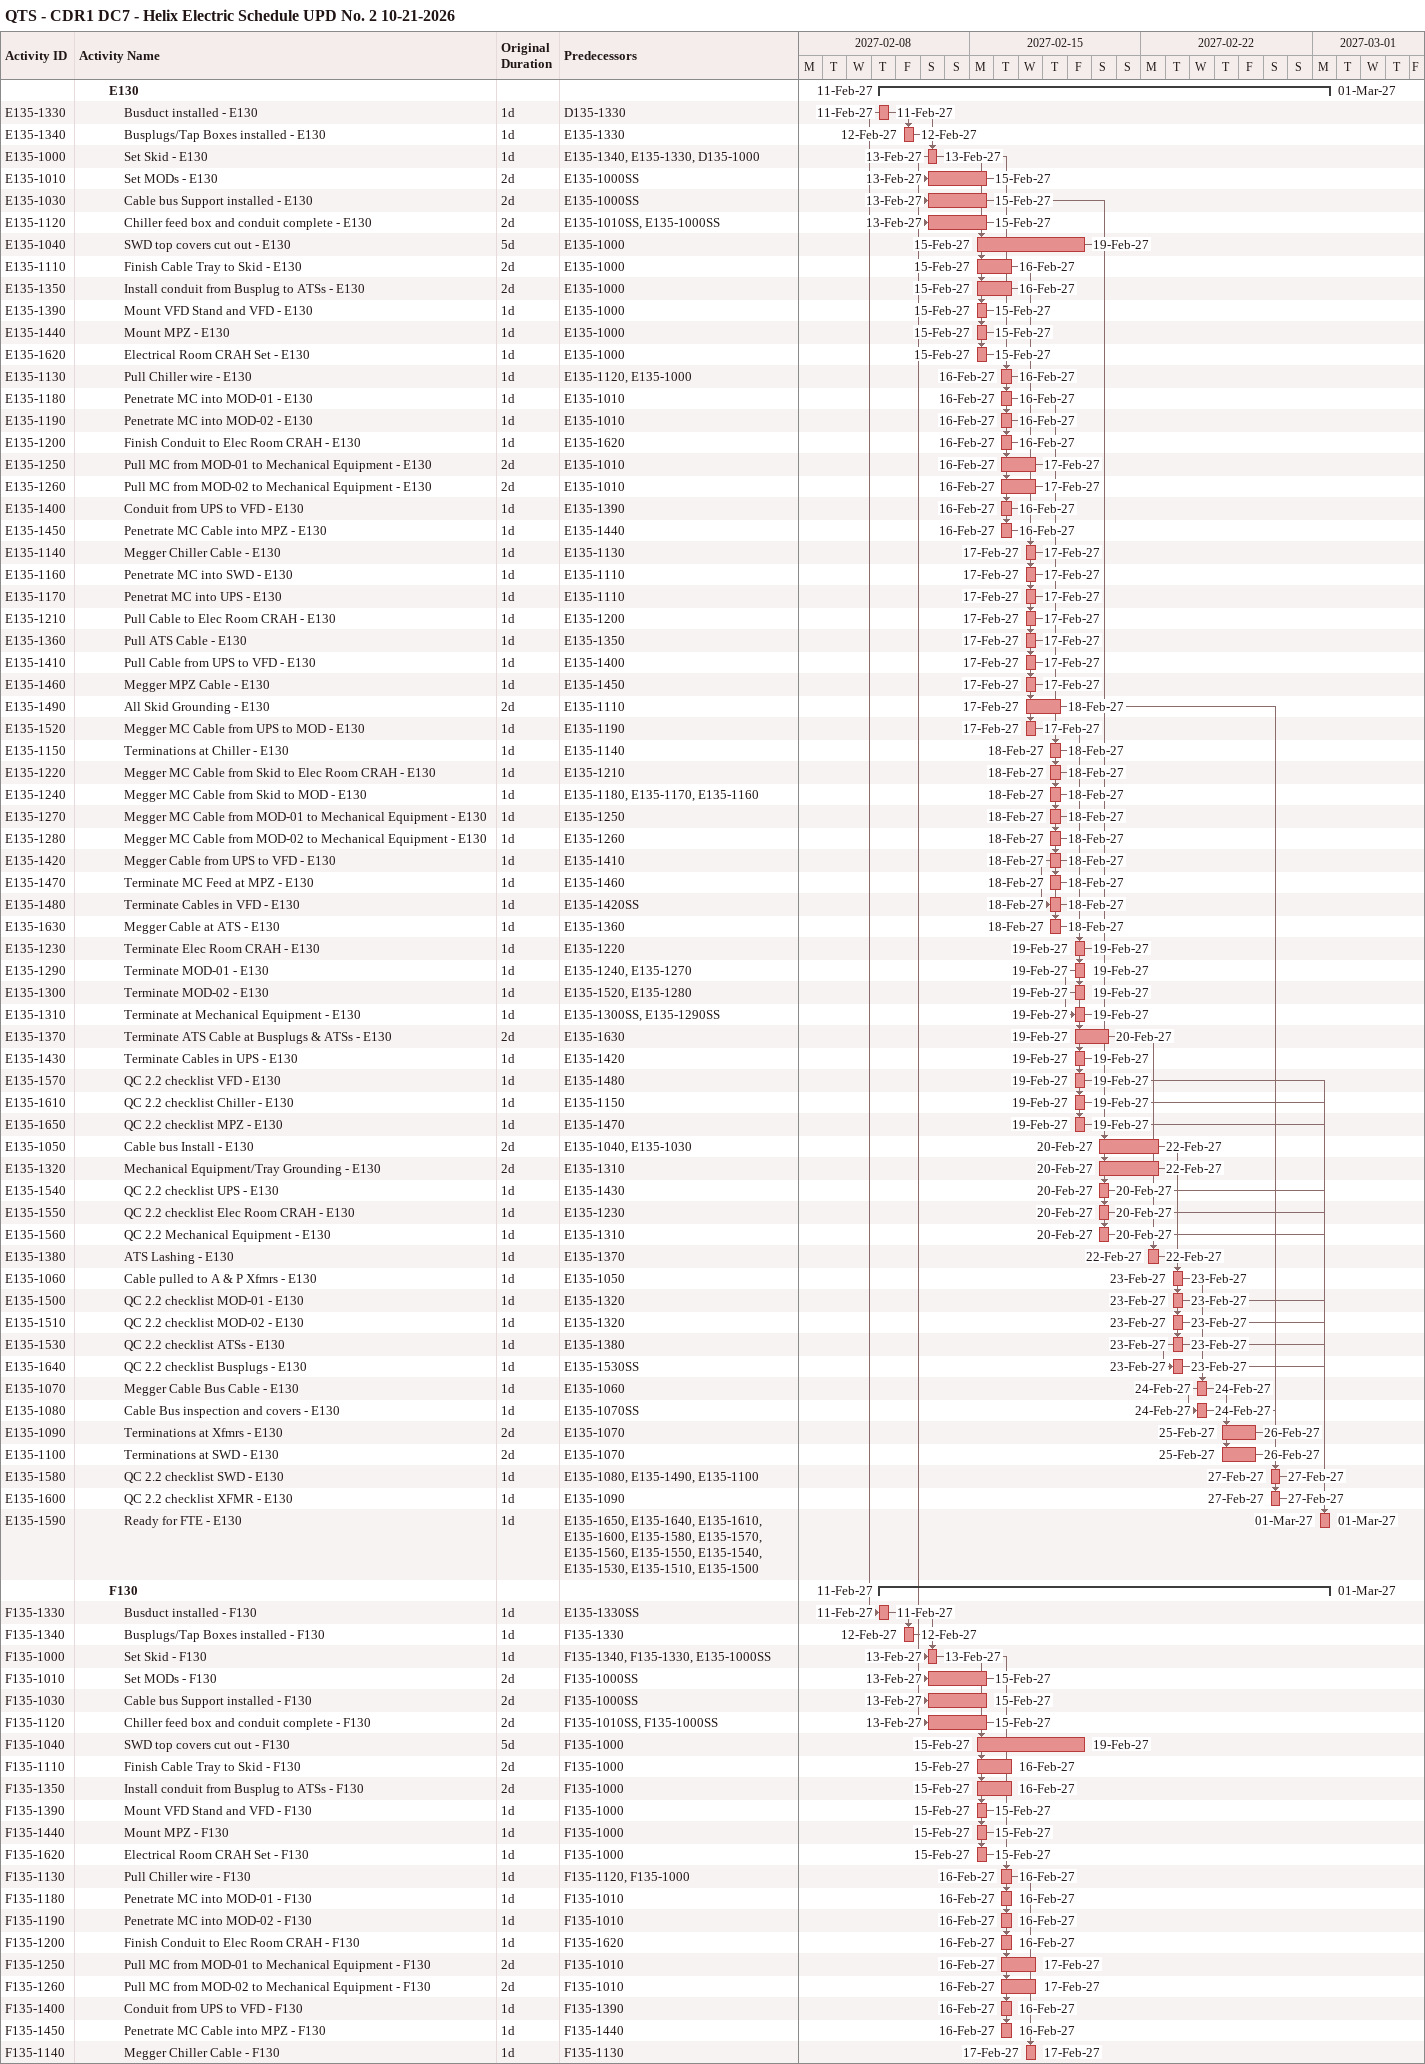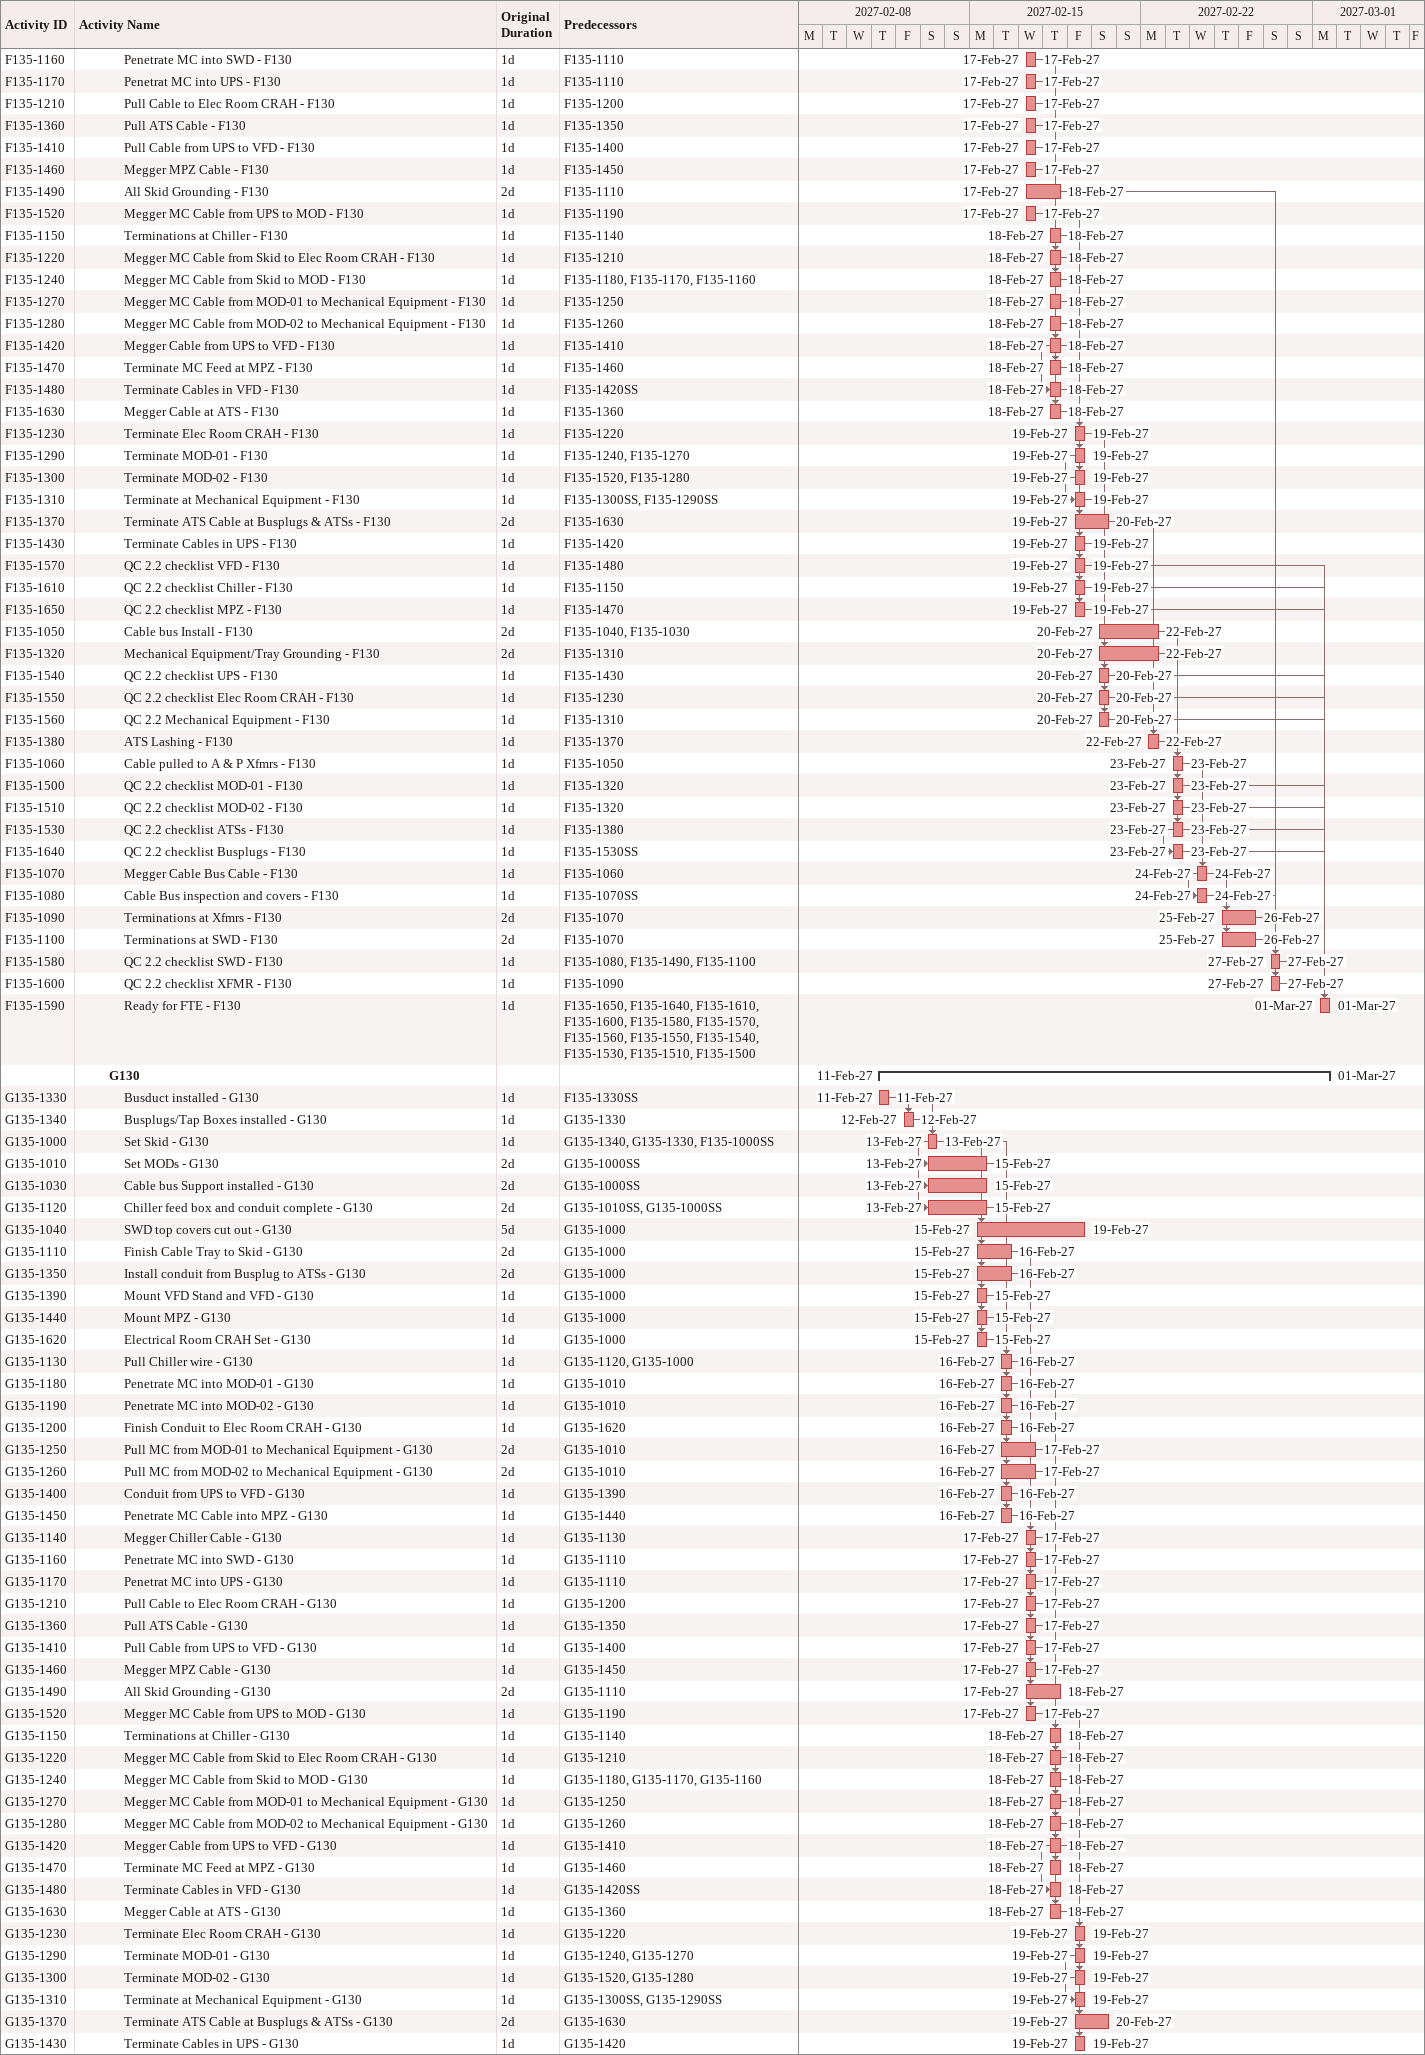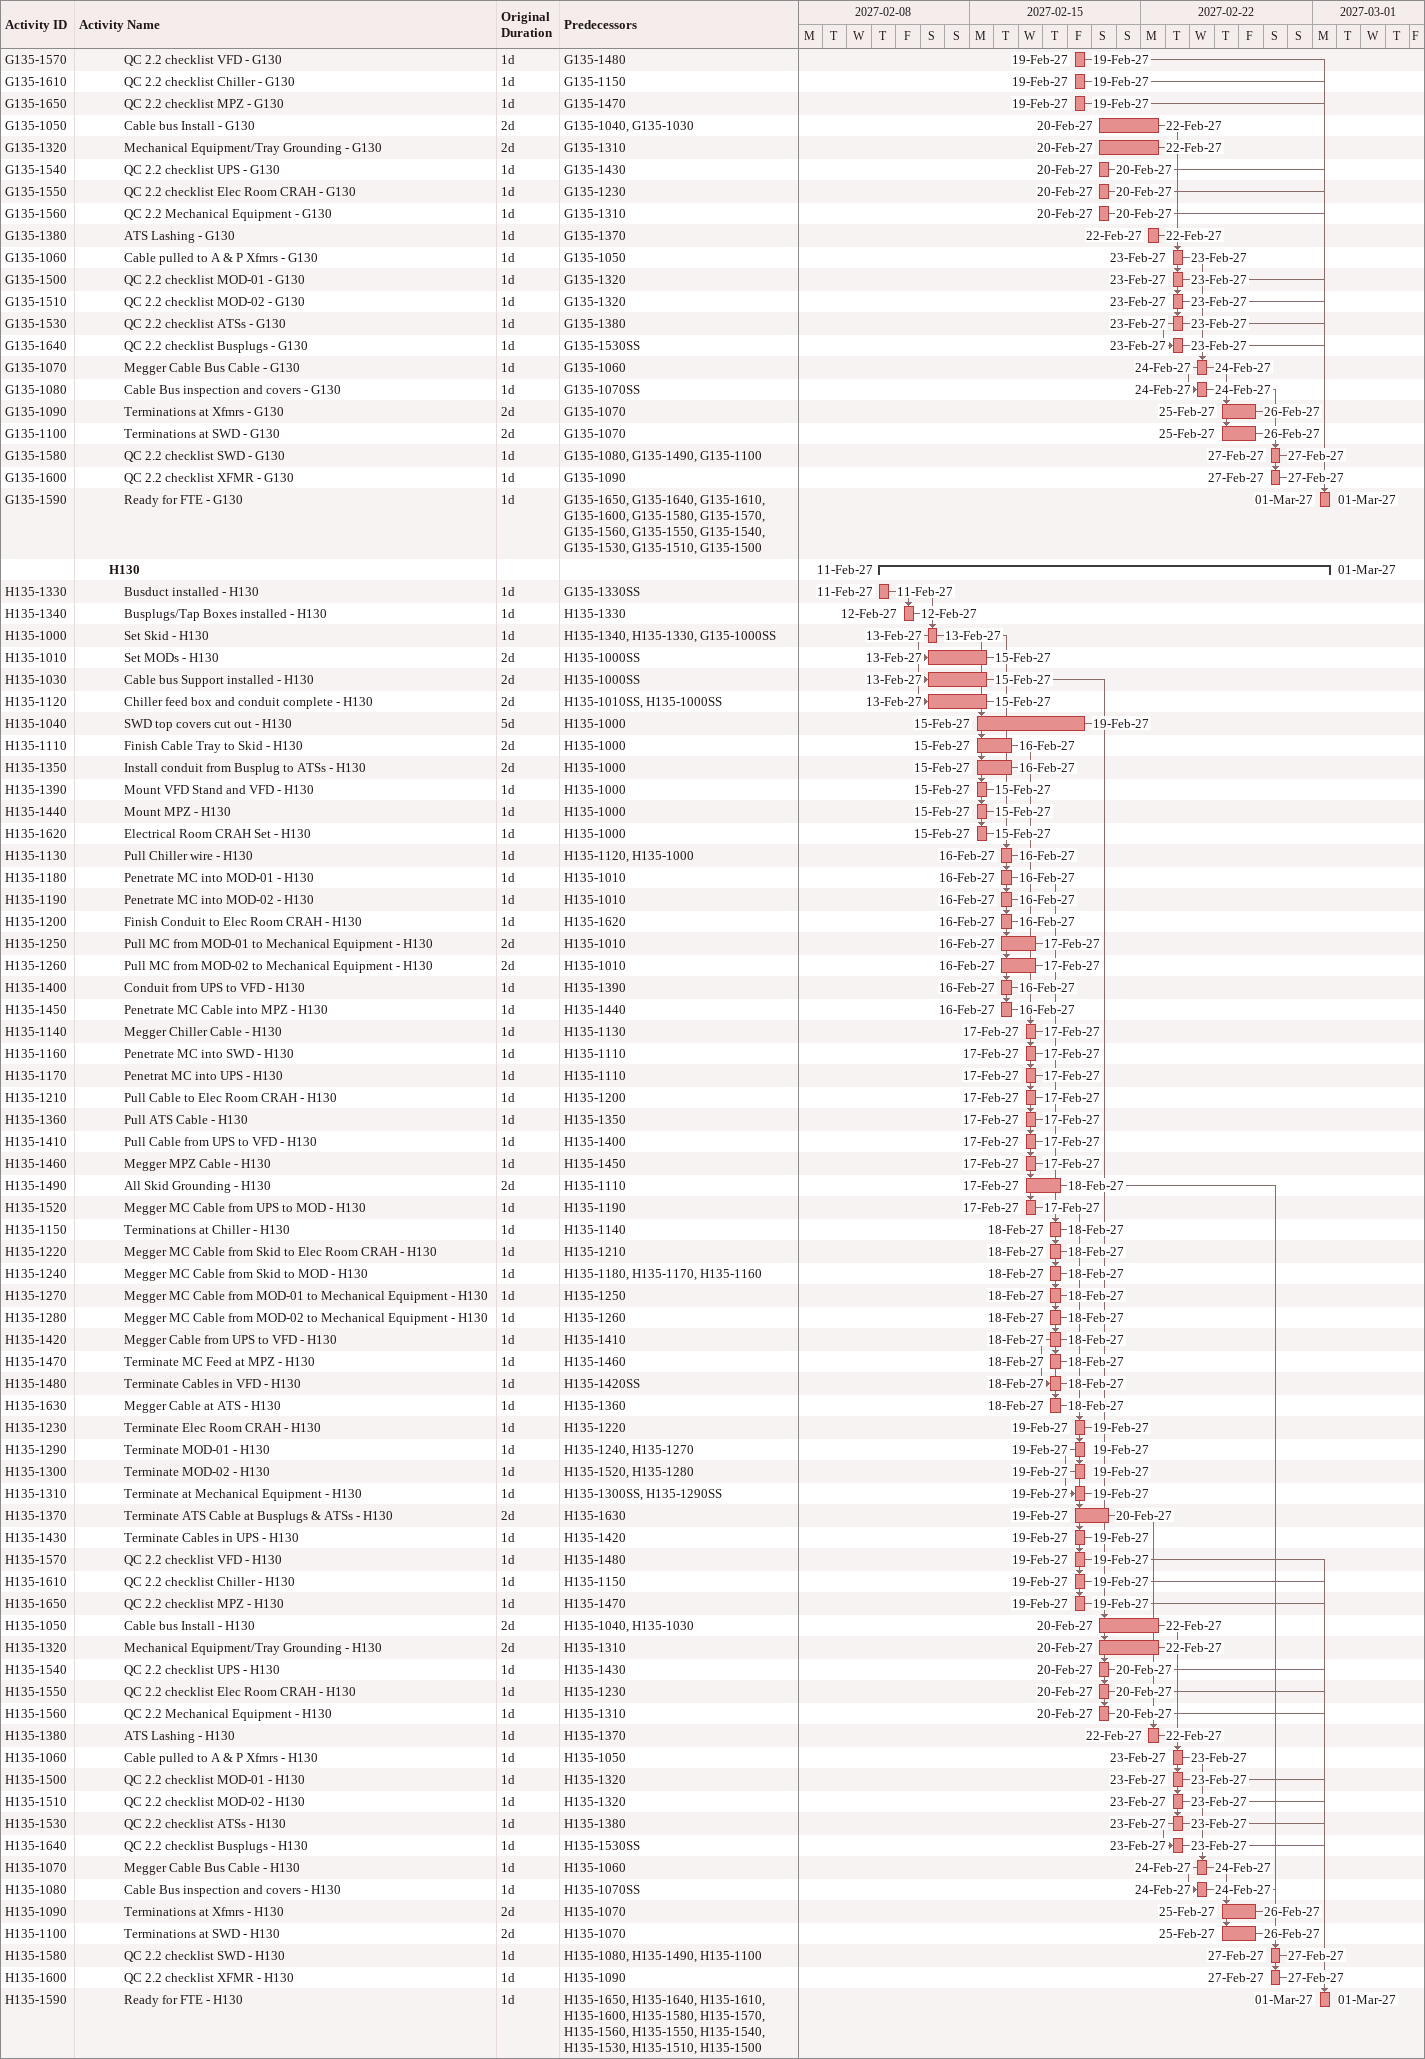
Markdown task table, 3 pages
QTS - CDR1 DC7 - Helix Electric Schedule UPD No. 2 10-21-2026

| ID | Level | Task | Original duration | Start | Finish | Predecessors |
|---|---|---|---|---|---|---|
|  | 3 | **E130** |  | 2027-02-11 | 2027-03-01 |  |
| E135-1330 | 4 | Busduct installed - E130 | 1d | 2027-02-11 | 2027-02-11 | D135-1330 |
| E135-1340 | 4 | Busplugs/Tap Boxes installed - E130 | 1d | 2027-02-12 | 2027-02-12 | E135-1330 |
| E135-1000 | 4 | Set Skid - E130 | 1d | 2027-02-13 | 2027-02-13 | E135-1340, E135-1330, D135-1000 |
| E135-1010 | 4 | Set MODs - E130 | 2d | 2027-02-13 | 2027-02-15 | E135-1000SS |
| E135-1030 | 4 | Cable bus Support installed - E130 | 2d | 2027-02-13 | 2027-02-15 | E135-1000SS |
| E135-1120 | 4 | Chiller feed box and conduit complete - E130 | 2d | 2027-02-13 | 2027-02-15 | E135-1010SS, E135-1000SS |
| E135-1040 | 4 | SWD top covers cut out - E130 | 5d | 2027-02-15 | 2027-02-19 | E135-1000 |
| E135-1110 | 4 | Finish Cable Tray to Skid - E130 | 2d | 2027-02-15 | 2027-02-16 | E135-1000 |
| E135-1350 | 4 | Install conduit from Busplug to ATSs - E130 | 2d | 2027-02-15 | 2027-02-16 | E135-1000 |
| E135-1390 | 4 | Mount VFD Stand and VFD - E130 | 1d | 2027-02-15 | 2027-02-15 | E135-1000 |
| E135-1440 | 4 | Mount MPZ - E130 | 1d | 2027-02-15 | 2027-02-15 | E135-1000 |
| E135-1620 | 4 | Electrical Room CRAH Set - E130 | 1d | 2027-02-15 | 2027-02-15 | E135-1000 |
| E135-1130 | 4 | Pull Chiller wire - E130 | 1d | 2027-02-16 | 2027-02-16 | E135-1120, E135-1000 |
| E135-1180 | 4 | Penetrate MC into MOD-01 - E130 | 1d | 2027-02-16 | 2027-02-16 | E135-1010 |
| E135-1190 | 4 | Penetrate MC into MOD-02 - E130 | 1d | 2027-02-16 | 2027-02-16 | E135-1010 |
| E135-1200 | 4 | Finish Conduit to Elec Room CRAH - E130 | 1d | 2027-02-16 | 2027-02-16 | E135-1620 |
| E135-1250 | 4 | Pull MC from MOD-01 to Mechanical Equipment - E130 | 2d | 2027-02-16 | 2027-02-17 | E135-1010 |
| E135-1260 | 4 | Pull MC from MOD-02 to Mechanical Equipment - E130 | 2d | 2027-02-16 | 2027-02-17 | E135-1010 |
| E135-1400 | 4 | Conduit from UPS to VFD - E130 | 1d | 2027-02-16 | 2027-02-16 | E135-1390 |
| E135-1450 | 4 | Penetrate MC Cable into MPZ - E130 | 1d | 2027-02-16 | 2027-02-16 | E135-1440 |
| E135-1140 | 4 | Megger Chiller Cable - E130 | 1d | 2027-02-17 | 2027-02-17 | E135-1130 |
| E135-1160 | 4 | Penetrate MC into SWD - E130 | 1d | 2027-02-17 | 2027-02-17 | E135-1110 |
| E135-1170 | 4 | Penetrat MC into UPS - E130 | 1d | 2027-02-17 | 2027-02-17 | E135-1110 |
| E135-1210 | 4 | Pull Cable to Elec Room CRAH - E130 | 1d | 2027-02-17 | 2027-02-17 | E135-1200 |
| E135-1360 | 4 | Pull ATS Cable - E130 | 1d | 2027-02-17 | 2027-02-17 | E135-1350 |
| E135-1410 | 4 | Pull Cable from UPS to VFD - E130 | 1d | 2027-02-17 | 2027-02-17 | E135-1400 |
| E135-1460 | 4 | Megger MPZ Cable - E130 | 1d | 2027-02-17 | 2027-02-17 | E135-1450 |
| E135-1490 | 4 | All Skid Grounding - E130 | 2d | 2027-02-17 | 2027-02-18 | E135-1110 |
| E135-1520 | 4 | Megger MC Cable from UPS to MOD - E130 | 1d | 2027-02-17 | 2027-02-17 | E135-1190 |
| E135-1150 | 4 | Terminations at Chiller - E130 | 1d | 2027-02-18 | 2027-02-18 | E135-1140 |
| E135-1220 | 4 | Megger MC Cable from Skid to Elec Room CRAH - E130 | 1d | 2027-02-18 | 2027-02-18 | E135-1210 |
| E135-1240 | 4 | Megger MC Cable from Skid to MOD - E130 | 1d | 2027-02-18 | 2027-02-18 | E135-1180, E135-1170, E135-1160 |
| E135-1270 | 4 | Megger MC Cable from MOD-01 to Mechanical Equipment - E130 | 1d | 2027-02-18 | 2027-02-18 | E135-1250 |
| E135-1280 | 4 | Megger MC Cable from MOD-02 to Mechanical Equipment - E130 | 1d | 2027-02-18 | 2027-02-18 | E135-1260 |
| E135-1420 | 4 | Megger Cable from UPS to VFD - E130 | 1d | 2027-02-18 | 2027-02-18 | E135-1410 |
| E135-1470 | 4 | Terminate MC Feed at MPZ - E130 | 1d | 2027-02-18 | 2027-02-18 | E135-1460 |
| E135-1480 | 4 | Terminate Cables in VFD - E130 | 1d | 2027-02-18 | 2027-02-18 | E135-1420SS |
| E135-1630 | 4 | Megger Cable at ATS - E130 | 1d | 2027-02-18 | 2027-02-18 | E135-1360 |
| E135-1230 | 4 | Terminate Elec Room CRAH - E130 | 1d | 2027-02-19 | 2027-02-19 | E135-1220 |
| E135-1290 | 4 | Terminate MOD-01 - E130 | 1d | 2027-02-19 | 2027-02-19 | E135-1240, E135-1270 |
| E135-1300 | 4 | Terminate MOD-02 - E130 | 1d | 2027-02-19 | 2027-02-19 | E135-1520, E135-1280 |
| E135-1310 | 4 | Terminate at Mechanical Equipment - E130 | 1d | 2027-02-19 | 2027-02-19 | E135-1300SS, E135-1290SS |
| E135-1370 | 4 | Terminate ATS Cable at Busplugs & ATSs - E130 | 2d | 2027-02-19 | 2027-02-20 | E135-1630 |
| E135-1430 | 4 | Terminate Cables in UPS - E130 | 1d | 2027-02-19 | 2027-02-19 | E135-1420 |
| E135-1570 | 4 | QC 2.2 checklist VFD - E130 | 1d | 2027-02-19 | 2027-02-19 | E135-1480 |
| E135-1610 | 4 | QC 2.2 checklist Chiller - E130 | 1d | 2027-02-19 | 2027-02-19 | E135-1150 |
| E135-1650 | 4 | QC 2.2 checklist MPZ - E130 | 1d | 2027-02-19 | 2027-02-19 | E135-1470 |
| E135-1050 | 4 | Cable bus Install - E130 | 2d | 2027-02-20 | 2027-02-22 | E135-1040, E135-1030 |
| E135-1320 | 4 | Mechanical Equipment/Tray Grounding - E130 | 2d | 2027-02-20 | 2027-02-22 | E135-1310 |
| E135-1540 | 4 | QC 2.2 checklist UPS - E130 | 1d | 2027-02-20 | 2027-02-20 | E135-1430 |
| E135-1550 | 4 | QC 2.2 checklist Elec Room CRAH - E130 | 1d | 2027-02-20 | 2027-02-20 | E135-1230 |
| E135-1560 | 4 | QC 2.2 Mechanical Equipment - E130 | 1d | 2027-02-20 | 2027-02-20 | E135-1310 |
| E135-1380 | 4 | ATS Lashing - E130 | 1d | 2027-02-22 | 2027-02-22 | E135-1370 |
| E135-1060 | 4 | Cable pulled to A & P Xfmrs - E130 | 1d | 2027-02-23 | 2027-02-23 | E135-1050 |
| E135-1500 | 4 | QC 2.2 checklist MOD-01 - E130 | 1d | 2027-02-23 | 2027-02-23 | E135-1320 |
| E135-1510 | 4 | QC 2.2 checklist MOD-02 - E130 | 1d | 2027-02-23 | 2027-02-23 | E135-1320 |
| E135-1530 | 4 | QC 2.2 checklist ATSs - E130 | 1d | 2027-02-23 | 2027-02-23 | E135-1380 |
| E135-1640 | 4 | QC 2.2 checklist Busplugs - E130 | 1d | 2027-02-23 | 2027-02-23 | E135-1530SS |
| E135-1070 | 4 | Megger Cable Bus Cable - E130 | 1d | 2027-02-24 | 2027-02-24 | E135-1060 |
| E135-1080 | 4 | Cable Bus inspection and covers - E130 | 1d | 2027-02-24 | 2027-02-24 | E135-1070SS |
| E135-1090 | 4 | Terminations at Xfmrs - E130 | 2d | 2027-02-25 | 2027-02-26 | E135-1070 |
| E135-1100 | 4 | Terminations at SWD - E130 | 2d | 2027-02-25 | 2027-02-26 | E135-1070 |
| E135-1580 | 4 | QC 2.2 checklist SWD - E130 | 1d | 2027-02-27 | 2027-02-27 | E135-1080, E135-1490, E135-1100 |
| E135-1600 | 4 | QC 2.2 checklist XFMR - E130 | 1d | 2027-02-27 | 2027-02-27 | E135-1090 |
| E135-1590 | 4 | Ready for FTE - E130 | 1d | 2027-03-01 | 2027-03-01 | E135-1650, E135-1640, E135-1610, E135-1600, E135-1580, E135-1570, E135-1560, E135-1550, E135-1540, E135-1530, E135-1510, E135-1500 |
|  | 3 | **F130** |  | 2027-02-11 | 2027-03-01 |  |
| F135-1330 | 4 | Busduct installed - F130 | 1d | 2027-02-11 | 2027-02-11 | E135-1330SS |
| F135-1340 | 4 | Busplugs/Tap Boxes installed - F130 | 1d | 2027-02-12 | 2027-02-12 | F135-1330 |
| F135-1000 | 4 | Set Skid - F130 | 1d | 2027-02-13 | 2027-02-13 | F135-1340, F135-1330, E135-1000SS |
| F135-1010 | 4 | Set MODs - F130 | 2d | 2027-02-13 | 2027-02-15 | F135-1000SS |
| F135-1030 | 4 | Cable bus Support installed - F130 | 2d | 2027-02-13 | 2027-02-15 | F135-1000SS |
| F135-1120 | 4 | Chiller feed box and conduit complete - F130 | 2d | 2027-02-13 | 2027-02-15 | F135-1010SS, F135-1000SS |
| F135-1040 | 4 | SWD top covers cut out - F130 | 5d | 2027-02-15 | 2027-02-19 | F135-1000 |
| F135-1110 | 4 | Finish Cable Tray to Skid - F130 | 2d | 2027-02-15 | 2027-02-16 | F135-1000 |
| F135-1350 | 4 | Install conduit from Busplug to ATSs - F130 | 2d | 2027-02-15 | 2027-02-16 | F135-1000 |
| F135-1390 | 4 | Mount VFD Stand and VFD - F130 | 1d | 2027-02-15 | 2027-02-15 | F135-1000 |
| F135-1440 | 4 | Mount MPZ - F130 | 1d | 2027-02-15 | 2027-02-15 | F135-1000 |
| F135-1620 | 4 | Electrical Room CRAH Set - F130 | 1d | 2027-02-15 | 2027-02-15 | F135-1000 |
| F135-1130 | 4 | Pull Chiller wire - F130 | 1d | 2027-02-16 | 2027-02-16 | F135-1120, F135-1000 |
| F135-1180 | 4 | Penetrate MC into MOD-01 - F130 | 1d | 2027-02-16 | 2027-02-16 | F135-1010 |
| F135-1190 | 4 | Penetrate MC into MOD-02 - F130 | 1d | 2027-02-16 | 2027-02-16 | F135-1010 |
| F135-1200 | 4 | Finish Conduit to Elec Room CRAH - F130 | 1d | 2027-02-16 | 2027-02-16 | F135-1620 |
| F135-1250 | 4 | Pull MC from MOD-01 to Mechanical Equipment - F130 | 2d | 2027-02-16 | 2027-02-17 | F135-1010 |
| F135-1260 | 4 | Pull MC from MOD-02 to Mechanical Equipment - F130 | 2d | 2027-02-16 | 2027-02-17 | F135-1010 |
| F135-1400 | 4 | Conduit from UPS to VFD - F130 | 1d | 2027-02-16 | 2027-02-16 | F135-1390 |
| F135-1450 | 4 | Penetrate MC Cable into MPZ - F130 | 1d | 2027-02-16 | 2027-02-16 | F135-1440 |
| F135-1140 | 4 | Megger Chiller Cable - F130 | 1d | 2027-02-17 | 2027-02-17 | F135-1130 |
| F135-1160 | 4 | Penetrate MC into SWD - F130 | 1d | 2027-02-17 | 2027-02-17 | F135-1110 |
| F135-1170 | 4 | Penetrat MC into UPS - F130 | 1d | 2027-02-17 | 2027-02-17 | F135-1110 |
| F135-1210 | 4 | Pull Cable to Elec Room CRAH - F130 | 1d | 2027-02-17 | 2027-02-17 | F135-1200 |
| F135-1360 | 4 | Pull ATS Cable - F130 | 1d | 2027-02-17 | 2027-02-17 | F135-1350 |
| F135-1410 | 4 | Pull Cable from UPS to VFD - F130 | 1d | 2027-02-17 | 2027-02-17 | F135-1400 |
| F135-1460 | 4 | Megger MPZ Cable - F130 | 1d | 2027-02-17 | 2027-02-17 | F135-1450 |
| F135-1490 | 4 | All Skid Grounding - F130 | 2d | 2027-02-17 | 2027-02-18 | F135-1110 |
| F135-1520 | 4 | Megger MC Cable from UPS to MOD - F130 | 1d | 2027-02-17 | 2027-02-17 | F135-1190 |
| F135-1150 | 4 | Terminations at Chiller - F130 | 1d | 2027-02-18 | 2027-02-18 | F135-1140 |
| F135-1220 | 4 | Megger MC Cable from Skid to Elec Room CRAH - F130 | 1d | 2027-02-18 | 2027-02-18 | F135-1210 |
| F135-1240 | 4 | Megger MC Cable from Skid to MOD - F130 | 1d | 2027-02-18 | 2027-02-18 | F135-1180, F135-1170, F135-1160 |
| F135-1270 | 4 | Megger MC Cable from MOD-01 to Mechanical Equipment - F130 | 1d | 2027-02-18 | 2027-02-18 | F135-1250 |
| F135-1280 | 4 | Megger MC Cable from MOD-02 to Mechanical Equipment - F130 | 1d | 2027-02-18 | 2027-02-18 | F135-1260 |
| F135-1420 | 4 | Megger Cable from UPS to VFD - F130 | 1d | 2027-02-18 | 2027-02-18 | F135-1410 |
| F135-1470 | 4 | Terminate MC Feed at MPZ - F130 | 1d | 2027-02-18 | 2027-02-18 | F135-1460 |
| F135-1480 | 4 | Terminate Cables in VFD - F130 | 1d | 2027-02-18 | 2027-02-18 | F135-1420SS |
| F135-1630 | 4 | Megger Cable at ATS - F130 | 1d | 2027-02-18 | 2027-02-18 | F135-1360 |
| F135-1230 | 4 | Terminate Elec Room CRAH - F130 | 1d | 2027-02-19 | 2027-02-19 | F135-1220 |
| F135-1290 | 4 | Terminate MOD-01 - F130 | 1d | 2027-02-19 | 2027-02-19 | F135-1240, F135-1270 |
| F135-1300 | 4 | Terminate MOD-02 - F130 | 1d | 2027-02-19 | 2027-02-19 | F135-1520, F135-1280 |
| F135-1310 | 4 | Terminate at Mechanical Equipment - F130 | 1d | 2027-02-19 | 2027-02-19 | F135-1300SS, F135-1290SS |
| F135-1370 | 4 | Terminate ATS Cable at Busplugs & ATSs - F130 | 2d | 2027-02-19 | 2027-02-20 | F135-1630 |
| F135-1430 | 4 | Terminate Cables in UPS - F130 | 1d | 2027-02-19 | 2027-02-19 | F135-1420 |
| F135-1570 | 4 | QC 2.2 checklist VFD - F130 | 1d | 2027-02-19 | 2027-02-19 | F135-1480 |
| F135-1610 | 4 | QC 2.2 checklist Chiller - F130 | 1d | 2027-02-19 | 2027-02-19 | F135-1150 |
| F135-1650 | 4 | QC 2.2 checklist MPZ - F130 | 1d | 2027-02-19 | 2027-02-19 | F135-1470 |
| F135-1050 | 4 | Cable bus Install - F130 | 2d | 2027-02-20 | 2027-02-22 | F135-1040, F135-1030 |
| F135-1320 | 4 | Mechanical Equipment/Tray Grounding - F130 | 2d | 2027-02-20 | 2027-02-22 | F135-1310 |
| F135-1540 | 4 | QC 2.2 checklist UPS - F130 | 1d | 2027-02-20 | 2027-02-20 | F135-1430 |
| F135-1550 | 4 | QC 2.2 checklist Elec Room CRAH - F130 | 1d | 2027-02-20 | 2027-02-20 | F135-1230 |
| F135-1560 | 4 | QC 2.2 Mechanical Equipment - F130 | 1d | 2027-02-20 | 2027-02-20 | F135-1310 |
| F135-1380 | 4 | ATS Lashing - F130 | 1d | 2027-02-22 | 2027-02-22 | F135-1370 |
| F135-1060 | 4 | Cable pulled to A & P Xfmrs - F130 | 1d | 2027-02-23 | 2027-02-23 | F135-1050 |
| F135-1500 | 4 | QC 2.2 checklist MOD-01 - F130 | 1d | 2027-02-23 | 2027-02-23 | F135-1320 |
| F135-1510 | 4 | QC 2.2 checklist MOD-02 - F130 | 1d | 2027-02-23 | 2027-02-23 | F135-1320 |
| F135-1530 | 4 | QC 2.2 checklist ATSs - F130 | 1d | 2027-02-23 | 2027-02-23 | F135-1380 |
| F135-1640 | 4 | QC 2.2 checklist Busplugs - F130 | 1d | 2027-02-23 | 2027-02-23 | F135-1530SS |
| F135-1070 | 4 | Megger Cable Bus Cable - F130 | 1d | 2027-02-24 | 2027-02-24 | F135-1060 |
| F135-1080 | 4 | Cable Bus inspection and covers - F130 | 1d | 2027-02-24 | 2027-02-24 | F135-1070SS |
| F135-1090 | 4 | Terminations at Xfmrs - F130 | 2d | 2027-02-25 | 2027-02-26 | F135-1070 |
| F135-1100 | 4 | Terminations at SWD - F130 | 2d | 2027-02-25 | 2027-02-26 | F135-1070 |
| F135-1580 | 4 | QC 2.2 checklist SWD - F130 | 1d | 2027-02-27 | 2027-02-27 | F135-1080, F135-1490, F135-1100 |
| F135-1600 | 4 | QC 2.2 checklist XFMR - F130 | 1d | 2027-02-27 | 2027-02-27 | F135-1090 |
| F135-1590 | 4 | Ready for FTE - F130 | 1d | 2027-03-01 | 2027-03-01 | F135-1650, F135-1640, F135-1610, F135-1600, F135-1580, F135-1570, F135-1560, F135-1550, F135-1540, F135-1530, F135-1510, F135-1500 |
|  | 3 | **G130** |  | 2027-02-11 | 2027-03-01 |  |
| G135-1330 | 4 | Busduct installed - G130 | 1d | 2027-02-11 | 2027-02-11 | F135-1330SS |
| G135-1340 | 4 | Busplugs/Tap Boxes installed - G130 | 1d | 2027-02-12 | 2027-02-12 | G135-1330 |
| G135-1000 | 4 | Set Skid - G130 | 1d | 2027-02-13 | 2027-02-13 | G135-1340, G135-1330, F135-1000SS |
| G135-1010 | 4 | Set MODs - G130 | 2d | 2027-02-13 | 2027-02-15 | G135-1000SS |
| G135-1030 | 4 | Cable bus Support installed - G130 | 2d | 2027-02-13 | 2027-02-15 | G135-1000SS |
| G135-1120 | 4 | Chiller feed box and conduit complete - G130 | 2d | 2027-02-13 | 2027-02-15 | G135-1010SS, G135-1000SS |
| G135-1040 | 4 | SWD top covers cut out - G130 | 5d | 2027-02-15 | 2027-02-19 | G135-1000 |
| G135-1110 | 4 | Finish Cable Tray to Skid - G130 | 2d | 2027-02-15 | 2027-02-16 | G135-1000 |
| G135-1350 | 4 | Install conduit from Busplug to ATSs - G130 | 2d | 2027-02-15 | 2027-02-16 | G135-1000 |
| G135-1390 | 4 | Mount VFD Stand and VFD - G130 | 1d | 2027-02-15 | 2027-02-15 | G135-1000 |
| G135-1440 | 4 | Mount MPZ - G130 | 1d | 2027-02-15 | 2027-02-15 | G135-1000 |
| G135-1620 | 4 | Electrical Room CRAH Set - G130 | 1d | 2027-02-15 | 2027-02-15 | G135-1000 |
| G135-1130 | 4 | Pull Chiller wire - G130 | 1d | 2027-02-16 | 2027-02-16 | G135-1120, G135-1000 |
| G135-1180 | 4 | Penetrate MC into MOD-01 - G130 | 1d | 2027-02-16 | 2027-02-16 | G135-1010 |
| G135-1190 | 4 | Penetrate MC into MOD-02 - G130 | 1d | 2027-02-16 | 2027-02-16 | G135-1010 |
| G135-1200 | 4 | Finish Conduit to Elec Room CRAH - G130 | 1d | 2027-02-16 | 2027-02-16 | G135-1620 |
| G135-1250 | 4 | Pull MC from MOD-01 to Mechanical Equipment - G130 | 2d | 2027-02-16 | 2027-02-17 | G135-1010 |
| G135-1260 | 4 | Pull MC from MOD-02 to Mechanical Equipment - G130 | 2d | 2027-02-16 | 2027-02-17 | G135-1010 |
| G135-1400 | 4 | Conduit from UPS to VFD - G130 | 1d | 2027-02-16 | 2027-02-16 | G135-1390 |
| G135-1450 | 4 | Penetrate MC Cable into MPZ - G130 | 1d | 2027-02-16 | 2027-02-16 | G135-1440 |
| G135-1140 | 4 | Megger Chiller Cable - G130 | 1d | 2027-02-17 | 2027-02-17 | G135-1130 |
| G135-1160 | 4 | Penetrate MC into SWD - G130 | 1d | 2027-02-17 | 2027-02-17 | G135-1110 |
| G135-1170 | 4 | Penetrat MC into UPS - G130 | 1d | 2027-02-17 | 2027-02-17 | G135-1110 |
| G135-1210 | 4 | Pull Cable to Elec Room CRAH - G130 | 1d | 2027-02-17 | 2027-02-17 | G135-1200 |
| G135-1360 | 4 | Pull ATS Cable - G130 | 1d | 2027-02-17 | 2027-02-17 | G135-1350 |
| G135-1410 | 4 | Pull Cable from UPS to VFD - G130 | 1d | 2027-02-17 | 2027-02-17 | G135-1400 |
| G135-1460 | 4 | Megger MPZ Cable - G130 | 1d | 2027-02-17 | 2027-02-17 | G135-1450 |
| G135-1490 | 4 | All Skid Grounding - G130 | 2d | 2027-02-17 | 2027-02-18 | G135-1110 |
| G135-1520 | 4 | Megger MC Cable from UPS to MOD - G130 | 1d | 2027-02-17 | 2027-02-17 | G135-1190 |
| G135-1150 | 4 | Terminations at Chiller - G130 | 1d | 2027-02-18 | 2027-02-18 | G135-1140 |
| G135-1220 | 4 | Megger MC Cable from Skid to Elec Room CRAH - G130 | 1d | 2027-02-18 | 2027-02-18 | G135-1210 |
| G135-1240 | 4 | Megger MC Cable from Skid to MOD - G130 | 1d | 2027-02-18 | 2027-02-18 | G135-1180, G135-1170, G135-1160 |
| G135-1270 | 4 | Megger MC Cable from MOD-01 to Mechanical Equipment - G130 | 1d | 2027-02-18 | 2027-02-18 | G135-1250 |
| G135-1280 | 4 | Megger MC Cable from MOD-02 to Mechanical Equipment - G130 | 1d | 2027-02-18 | 2027-02-18 | G135-1260 |
| G135-1420 | 4 | Megger Cable from UPS to VFD - G130 | 1d | 2027-02-18 | 2027-02-18 | G135-1410 |
| G135-1470 | 4 | Terminate MC Feed at MPZ - G130 | 1d | 2027-02-18 | 2027-02-18 | G135-1460 |
| G135-1480 | 4 | Terminate Cables in VFD - G130 | 1d | 2027-02-18 | 2027-02-18 | G135-1420SS |
| G135-1630 | 4 | Megger Cable at ATS - G130 | 1d | 2027-02-18 | 2027-02-18 | G135-1360 |
| G135-1230 | 4 | Terminate Elec Room CRAH - G130 | 1d | 2027-02-19 | 2027-02-19 | G135-1220 |
| G135-1290 | 4 | Terminate MOD-01 - G130 | 1d | 2027-02-19 | 2027-02-19 | G135-1240, G135-1270 |
| G135-1300 | 4 | Terminate MOD-02 - G130 | 1d | 2027-02-19 | 2027-02-19 | G135-1520, G135-1280 |
| G135-1310 | 4 | Terminate at Mechanical Equipment - G130 | 1d | 2027-02-19 | 2027-02-19 | G135-1300SS, G135-1290SS |
| G135-1370 | 4 | Terminate ATS Cable at Busplugs & ATSs - G130 | 2d | 2027-02-19 | 2027-02-20 | G135-1630 |
| G135-1430 | 4 | Terminate Cables in UPS - G130 | 1d | 2027-02-19 | 2027-02-19 | G135-1420 |
| G135-1570 | 4 | QC 2.2 checklist VFD - G130 | 1d | 2027-02-19 | 2027-02-19 | G135-1480 |
| G135-1610 | 4 | QC 2.2 checklist Chiller - G130 | 1d | 2027-02-19 | 2027-02-19 | G135-1150 |
| G135-1650 | 4 | QC 2.2 checklist MPZ - G130 | 1d | 2027-02-19 | 2027-02-19 | G135-1470 |
| G135-1050 | 4 | Cable bus Install - G130 | 2d | 2027-02-20 | 2027-02-22 | G135-1040, G135-1030 |
| G135-1320 | 4 | Mechanical Equipment/Tray Grounding - G130 | 2d | 2027-02-20 | 2027-02-22 | G135-1310 |
| G135-1540 | 4 | QC 2.2 checklist UPS - G130 | 1d | 2027-02-20 | 2027-02-20 | G135-1430 |
| G135-1550 | 4 | QC 2.2 checklist Elec Room CRAH - G130 | 1d | 2027-02-20 | 2027-02-20 | G135-1230 |
| G135-1560 | 4 | QC 2.2 Mechanical Equipment - G130 | 1d | 2027-02-20 | 2027-02-20 | G135-1310 |
| G135-1380 | 4 | ATS Lashing - G130 | 1d | 2027-02-22 | 2027-02-22 | G135-1370 |
| G135-1060 | 4 | Cable pulled to A & P Xfmrs - G130 | 1d | 2027-02-23 | 2027-02-23 | G135-1050 |
| G135-1500 | 4 | QC 2.2 checklist MOD-01 - G130 | 1d | 2027-02-23 | 2027-02-23 | G135-1320 |
| G135-1510 | 4 | QC 2.2 checklist MOD-02 - G130 | 1d | 2027-02-23 | 2027-02-23 | G135-1320 |
| G135-1530 | 4 | QC 2.2 checklist ATSs - G130 | 1d | 2027-02-23 | 2027-02-23 | G135-1380 |
| G135-1640 | 4 | QC 2.2 checklist Busplugs - G130 | 1d | 2027-02-23 | 2027-02-23 | G135-1530SS |
| G135-1070 | 4 | Megger Cable Bus Cable - G130 | 1d | 2027-02-24 | 2027-02-24 | G135-1060 |
| G135-1080 | 4 | Cable Bus inspection and covers - G130 | 1d | 2027-02-24 | 2027-02-24 | G135-1070SS |
| G135-1090 | 4 | Terminations at Xfmrs - G130 | 2d | 2027-02-25 | 2027-02-26 | G135-1070 |
| G135-1100 | 4 | Terminations at SWD - G130 | 2d | 2027-02-25 | 2027-02-26 | G135-1070 |
| G135-1580 | 4 | QC 2.2 checklist SWD - G130 | 1d | 2027-02-27 | 2027-02-27 | G135-1080, G135-1490, G135-1100 |
| G135-1600 | 4 | QC 2.2 checklist XFMR - G130 | 1d | 2027-02-27 | 2027-02-27 | G135-1090 |
| G135-1590 | 4 | Ready for FTE - G130 | 1d | 2027-03-01 | 2027-03-01 | G135-1650, G135-1640, G135-1610, G135-1600, G135-1580, G135-1570, G135-1560, G135-1550, G135-1540, G135-1530, G135-1510, G135-1500 |
|  | 3 | **H130** |  | 2027-02-11 | 2027-03-01 |  |
| H135-1330 | 4 | Busduct installed - H130 | 1d | 2027-02-11 | 2027-02-11 | G135-1330SS |
| H135-1340 | 4 | Busplugs/Tap Boxes installed - H130 | 1d | 2027-02-12 | 2027-02-12 | H135-1330 |
| H135-1000 | 4 | Set Skid - H130 | 1d | 2027-02-13 | 2027-02-13 | H135-1340, H135-1330, G135-1000SS |
| H135-1010 | 4 | Set MODs - H130 | 2d | 2027-02-13 | 2027-02-15 | H135-1000SS |
| H135-1030 | 4 | Cable bus Support installed - H130 | 2d | 2027-02-13 | 2027-02-15 | H135-1000SS |
| H135-1120 | 4 | Chiller feed box and conduit complete - H130 | 2d | 2027-02-13 | 2027-02-15 | H135-1010SS, H135-1000SS |
| H135-1040 | 4 | SWD top covers cut out - H130 | 5d | 2027-02-15 | 2027-02-19 | H135-1000 |
| H135-1110 | 4 | Finish Cable Tray to Skid - H130 | 2d | 2027-02-15 | 2027-02-16 | H135-1000 |
| H135-1350 | 4 | Install conduit from Busplug to ATSs - H130 | 2d | 2027-02-15 | 2027-02-16 | H135-1000 |
| H135-1390 | 4 | Mount VFD Stand and VFD - H130 | 1d | 2027-02-15 | 2027-02-15 | H135-1000 |
| H135-1440 | 4 | Mount MPZ - H130 | 1d | 2027-02-15 | 2027-02-15 | H135-1000 |
| H135-1620 | 4 | Electrical Room CRAH Set - H130 | 1d | 2027-02-15 | 2027-02-15 | H135-1000 |
| H135-1130 | 4 | Pull Chiller wire - H130 | 1d | 2027-02-16 | 2027-02-16 | H135-1120, H135-1000 |
| H135-1180 | 4 | Penetrate MC into MOD-01 - H130 | 1d | 2027-02-16 | 2027-02-16 | H135-1010 |
| H135-1190 | 4 | Penetrate MC into MOD-02 - H130 | 1d | 2027-02-16 | 2027-02-16 | H135-1010 |
| H135-1200 | 4 | Finish Conduit to Elec Room CRAH - H130 | 1d | 2027-02-16 | 2027-02-16 | H135-1620 |
| H135-1250 | 4 | Pull MC from MOD-01 to Mechanical Equipment - H130 | 2d | 2027-02-16 | 2027-02-17 | H135-1010 |
| H135-1260 | 4 | Pull MC from MOD-02 to Mechanical Equipment - H130 | 2d | 2027-02-16 | 2027-02-17 | H135-1010 |
| H135-1400 | 4 | Conduit from UPS to VFD - H130 | 1d | 2027-02-16 | 2027-02-16 | H135-1390 |
| H135-1450 | 4 | Penetrate MC Cable into MPZ - H130 | 1d | 2027-02-16 | 2027-02-16 | H135-1440 |
| H135-1140 | 4 | Megger Chiller Cable - H130 | 1d | 2027-02-17 | 2027-02-17 | H135-1130 |
| H135-1160 | 4 | Penetrate MC into SWD - H130 | 1d | 2027-02-17 | 2027-02-17 | H135-1110 |
| H135-1170 | 4 | Penetrat MC into UPS - H130 | 1d | 2027-02-17 | 2027-02-17 | H135-1110 |
| H135-1210 | 4 | Pull Cable to Elec Room CRAH - H130 | 1d | 2027-02-17 | 2027-02-17 | H135-1200 |
| H135-1360 | 4 | Pull ATS Cable - H130 | 1d | 2027-02-17 | 2027-02-17 | H135-1350 |
| H135-1410 | 4 | Pull Cable from UPS to VFD - H130 | 1d | 2027-02-17 | 2027-02-17 | H135-1400 |
| H135-1460 | 4 | Megger MPZ Cable - H130 | 1d | 2027-02-17 | 2027-02-17 | H135-1450 |
| H135-1490 | 4 | All Skid Grounding - H130 | 2d | 2027-02-17 | 2027-02-18 | H135-1110 |
| H135-1520 | 4 | Megger MC Cable from UPS to MOD - H130 | 1d | 2027-02-17 | 2027-02-17 | H135-1190 |
| H135-1150 | 4 | Terminations at Chiller - H130 | 1d | 2027-02-18 | 2027-02-18 | H135-1140 |
| H135-1220 | 4 | Megger MC Cable from Skid to Elec Room CRAH - H130 | 1d | 2027-02-18 | 2027-02-18 | H135-1210 |
| H135-1240 | 4 | Megger MC Cable from Skid to MOD - H130 | 1d | 2027-02-18 | 2027-02-18 | H135-1180, H135-1170, H135-1160 |
| H135-1270 | 4 | Megger MC Cable from MOD-01 to Mechanical Equipment - H130 | 1d | 2027-02-18 | 2027-02-18 | H135-1250 |
| H135-1280 | 4 | Megger MC Cable from MOD-02 to Mechanical Equipment - H130 | 1d | 2027-02-18 | 2027-02-18 | H135-1260 |
| H135-1420 | 4 | Megger Cable from UPS to VFD - H130 | 1d | 2027-02-18 | 2027-02-18 | H135-1410 |
| H135-1470 | 4 | Terminate MC Feed at MPZ - H130 | 1d | 2027-02-18 | 2027-02-18 | H135-1460 |
| H135-1480 | 4 | Terminate Cables in VFD - H130 | 1d | 2027-02-18 | 2027-02-18 | H135-1420SS |
| H135-1630 | 4 | Megger Cable at ATS - H130 | 1d | 2027-02-18 | 2027-02-18 | H135-1360 |
| H135-1230 | 4 | Terminate Elec Room CRAH - H130 | 1d | 2027-02-19 | 2027-02-19 | H135-1220 |
| H135-1290 | 4 | Terminate MOD-01 - H130 | 1d | 2027-02-19 | 2027-02-19 | H135-1240, H135-1270 |
| H135-1300 | 4 | Terminate MOD-02 - H130 | 1d | 2027-02-19 | 2027-02-19 | H135-1520, H135-1280 |
| H135-1310 | 4 | Terminate at Mechanical Equipment - H130 | 1d | 2027-02-19 | 2027-02-19 | H135-1300SS, H135-1290SS |
| H135-1370 | 4 | Terminate ATS Cable at Busplugs & ATSs - H130 | 2d | 2027-02-19 | 2027-02-20 | H135-1630 |
| H135-1430 | 4 | Terminate Cables in UPS - H130 | 1d | 2027-02-19 | 2027-02-19 | H135-1420 |
| H135-1570 | 4 | QC 2.2 checklist VFD - H130 | 1d | 2027-02-19 | 2027-02-19 | H135-1480 |
| H135-1610 | 4 | QC 2.2 checklist Chiller - H130 | 1d | 2027-02-19 | 2027-02-19 | H135-1150 |
| H135-1650 | 4 | QC 2.2 checklist MPZ - H130 | 1d | 2027-02-19 | 2027-02-19 | H135-1470 |
| H135-1050 | 4 | Cable bus Install - H130 | 2d | 2027-02-20 | 2027-02-22 | H135-1040, H135-1030 |
| H135-1320 | 4 | Mechanical Equipment/Tray Grounding - H130 | 2d | 2027-02-20 | 2027-02-22 | H135-1310 |
| H135-1540 | 4 | QC 2.2 checklist UPS - H130 | 1d | 2027-02-20 | 2027-02-20 | H135-1430 |
| H135-1550 | 4 | QC 2.2 checklist Elec Room CRAH - H130 | 1d | 2027-02-20 | 2027-02-20 | H135-1230 |
| H135-1560 | 4 | QC 2.2 Mechanical Equipment - H130 | 1d | 2027-02-20 | 2027-02-20 | H135-1310 |
| H135-1380 | 4 | ATS Lashing - H130 | 1d | 2027-02-22 | 2027-02-22 | H135-1370 |
| H135-1060 | 4 | Cable pulled to A & P Xfmrs - H130 | 1d | 2027-02-23 | 2027-02-23 | H135-1050 |
| H135-1500 | 4 | QC 2.2 checklist MOD-01 - H130 | 1d | 2027-02-23 | 2027-02-23 | H135-1320 |
| H135-1510 | 4 | QC 2.2 checklist MOD-02 - H130 | 1d | 2027-02-23 | 2027-02-23 | H135-1320 |
| H135-1530 | 4 | QC 2.2 checklist ATSs - H130 | 1d | 2027-02-23 | 2027-02-23 | H135-1380 |
| H135-1640 | 4 | QC 2.2 checklist Busplugs - H130 | 1d | 2027-02-23 | 2027-02-23 | H135-1530SS |
| H135-1070 | 4 | Megger Cable Bus Cable - H130 | 1d | 2027-02-24 | 2027-02-24 | H135-1060 |
| H135-1080 | 4 | Cable Bus inspection and covers - H130 | 1d | 2027-02-24 | 2027-02-24 | H135-1070SS |
| H135-1090 | 4 | Terminations at Xfmrs - H130 | 2d | 2027-02-25 | 2027-02-26 | H135-1070 |
| H135-1100 | 4 | Terminations at SWD - H130 | 2d | 2027-02-25 | 2027-02-26 | H135-1070 |
| H135-1580 | 4 | QC 2.2 checklist SWD - H130 | 1d | 2027-02-27 | 2027-02-27 | H135-1080, H135-1490, H135-1100 |
| H135-1600 | 4 | QC 2.2 checklist XFMR - H130 | 1d | 2027-02-27 | 2027-02-27 | H135-1090 |
| H135-1590 | 4 | Ready for FTE - H130 | 1d | 2027-03-01 | 2027-03-01 | H135-1650, H135-1640, H135-1610, H135-1600, H135-1580, H135-1570, H135-1560, H135-1550, H135-1540, H135-1530, H135-1510, H135-1500 |
